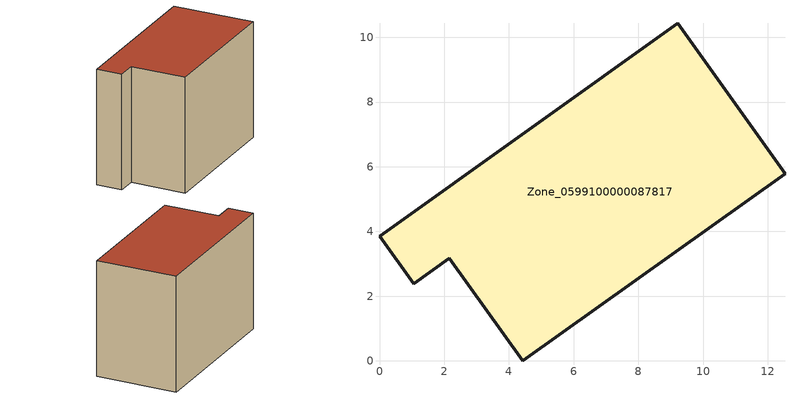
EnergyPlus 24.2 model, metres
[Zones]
Zone_0599100000087817
 floor ground (C_G): 9.21,10.44 12.53,5.79 4.42,0 2.16,3.17 1.06,2.39 0,3.86 z0
 wall outside (C_F): 12.53,5.79 9.21,10.44 0,3.86 1.06,2.39 2.16,3.17 4.42,0 12.53,5.79 z0:8.14
 roof outside (C_R): 9.21,10.44 0,3.86 1.06,2.39 2.16,3.17 4.42,0 12.53,5.79 z8.14
[BUILDING]
Pand.0599100000087817: North Axis=0; Terrain=City; Loads Convergence Tolerance Value=0.04; Temperature Convergence Tolerance Value=0.4; Solar Distribution=FullExterior; Maximum Number of Warmup Days=25; Minimum Number of Warmup Days=1
[Site:Location]
Rotterdam.The.Hague.AP_ZH_NLD Design_Conditions: Latitude=51.96; Longitude=4.45; Time Zone=1; Elevation=-4.5
[SITE:GROUNDTEMPERATURE:BUILDINGSURFACE]
18, 18, 18, 18, 18, 18, 18, 18, 18, 18, 18, 18
[MATERIAL] Thermal Absorptance=0.9; Solar Absorptance=0.7; Visible Absorptance=0.7
Name | Roughness | Thickness | Conductivity | Density | Specific Heat
G.TI.1975-1991 | MediumSmooth | 0.15 | 0.288461 | 540 | 1210
F.TI.1975-1991 | Rough | 0.3 | 0.230769 | 1920 | 840
R.TI.1975-1991 | MediumRough | 0.2 | 0.153846 | 1500 | 1000
[CONSTRUCTION]
C_G: G.TI.1975-1991
C_F: F.TI.1975-1991
C_R: R.TI.1975-1991
[ZONE]
Zone_0599100000087817: Type=1; Multiplier=1; Ceiling Height=Autocalculate; Volume=Autocalculate; Floor Area=autocalculate; Part of Total Floor Area=Yes
[ZONEINFILTRATION:DESIGNFLOWRATE]
Infil_Zone_0599100000087817: Zone or ZoneList or Space or SpaceList=Zone_0599100000087817; Schedule=AlwaysOn; Design Flow Rate Calculation Method=Flow/Area; Flow Rate per Floor Area=0.003; Constant Term Coefficient=1; Temperature Term Coefficient=0; Velocity Term Coefficient=0; Velocity Squared Term Coefficient=0
[HVACTEMPLATE:ZONE:IDEALLOADSAIRSYSTEM]
Zone_0599100000087817: Maximum Heating Supply Air Temperature=50; Minimum Cooling Supply Air Temperature=13; Maximum Heating Supply Air Humidity Ratio=0.0156; Minimum Cooling Supply Air Humidity Ratio=0.0077; Heating Limit=NoLimit; Cooling Limit=NoLimit; Dehumidification Control Type=ConstantSensibleHeatRatio; Cooling Sensible Heat Ratio=0.7; Dehumidification Setpoint=60; Humidification Control Type=None; Humidification Setpoint=30; Outdoor Air Method=None; Outdoor Air Flow Rate per Person=0.00944; Outdoor Air Flow Rate per Zone Floor Area=0; Outdoor Air Flow Rate per Zone=0; Demand Controlled Ventilation Type=None; Outdoor Air Economizer Type=NoEconomizer; Heat Recovery Type=None; Sensible Heat Recovery Effectiveness=0.7; Latent Heat Recovery Effectiveness=0.65
[ZONECONTROL:THERMOSTAT]
ThermostatControl_Zone_0599100000087817: Zone or ZoneList=Zone_0599100000087817; Control Type Schedule=DualSetpointControlType; Control 1=Thermostat_Zone_0599100000087817; Temperature Difference Between Cutout And Setpoint=0
[THERMOSTATSETPOINT:DUALSETPOINT]
Thermostat_Zone_0599100000087817: Heating Setpoint Temperature Schedule=HeatingSetpoint_Zone_0599100000087817; Cooling Setpoint Temperature Schedule=CoolingSetpoint_Zone_0599100000087817
[SCHEDULE:COMPACT]
HeatingSetpoint_Zone_0599100000087817: Through: 12/31, For: AllDays, Until: 24:00, 21
CoolingSetpoint_Zone_0599100000087817: Through: 12/31, For: AllDays, Until: 24:00, 24
DualSetpointControlType: Through: 12/31, For: AllDays, Until: 24:00, 4
AlwaysOn: Through: 12/31, For: AllDays, Until: 24:00, 1
